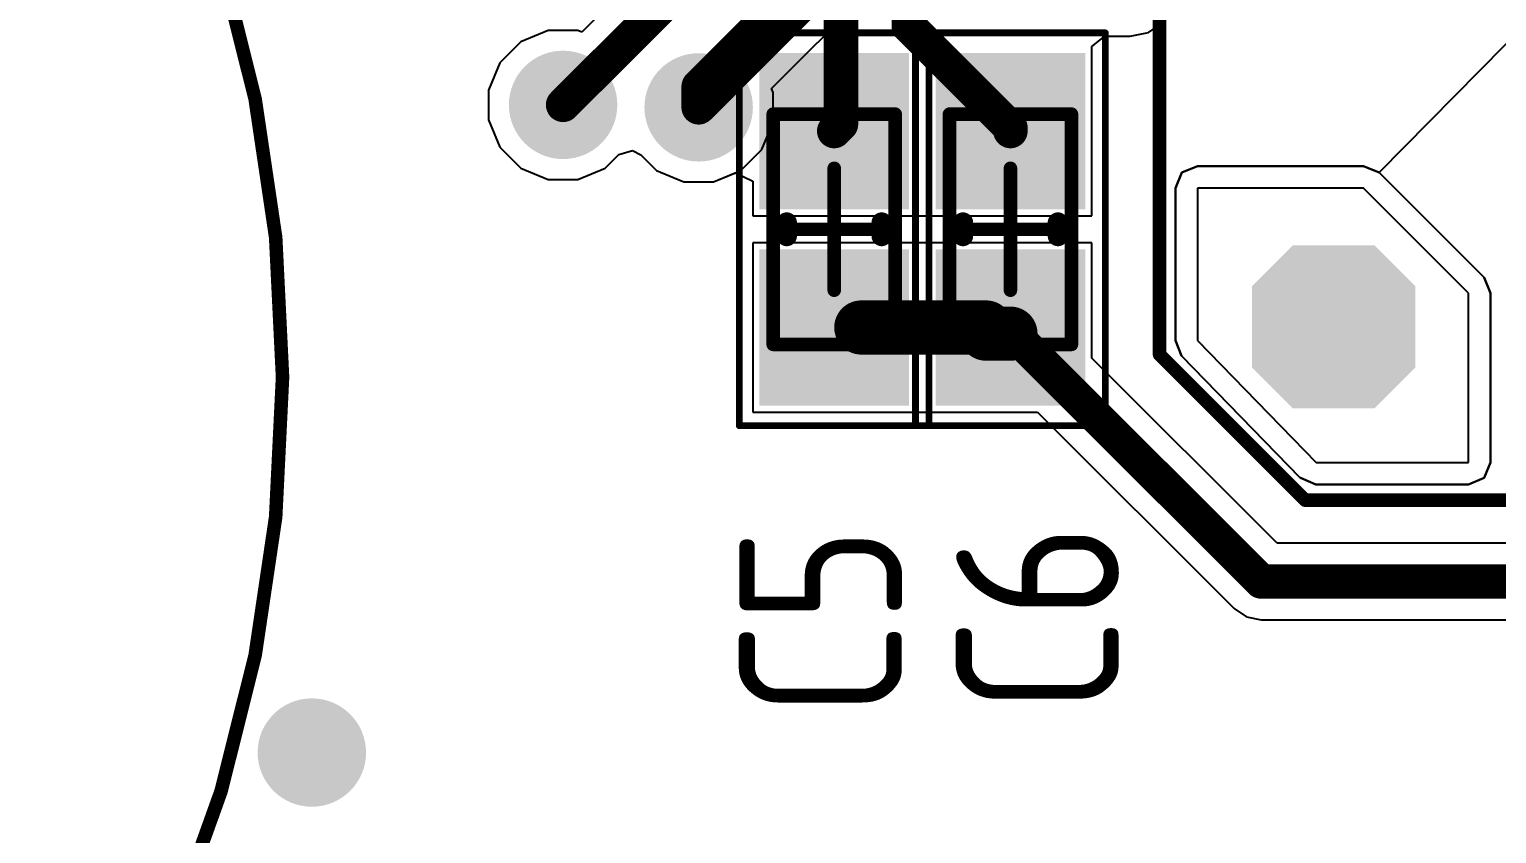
# Model space of a CAD drawing. Header units: millimetres. Extents: x 0 to 5337, y 0 to 5380.
# Drawn here: x 34.66 to 45.49, y 7.64 to 13.58 of the extents above; entities that cross this region are included whole.
import ezdxf

# ---------------------------------------------------------------- set-up
doc = ezdxf.new("R2010")
doc.units = ezdxf.units.MM
for name, color, linetype in [('BottomLayer', 5, 'Continuous'), ('Mechanical13', 56, 'Continuous'), ('Mechanical15', 56, 'Continuous'), ('TopLayer', 1, 'Continuous'), ('TopOverlay', 2, 'Continuous'), ('TopPaste', 8, 'Continuous'), ('TopSolder', 216, 'Continuous'), ('ViaHoleLayer', 16, 'Continuous')]:
    doc.layers.add(name, color=color, linetype=linetype)
doc.styles.add('GOST type A', font='', dxfattribs={"height": 0.2})
doc.styles.get('GOST type A').set_extended_font_data('GOST type A')

msp = doc.modelspace()

# ---------------------------------------------------------------- hatches: boundary and pattern name
at = {"layer": 'BottomLayer'}
h = msp.add_hatch(color=5, dxfattribs=at)
edge = h.paths.add_edge_path()
edge.add_arc((38.599999, 13.018262), 0.3999992, 0, 360)
h = msp.add_hatch(color=5, dxfattribs=at)
edge = h.paths.add_edge_path()
edge.add_arc((39.59999954, 12.9999994), 0.3999992, 0, 360)
h = msp.add_hatch(color=5, dxfattribs=at)
edge = h.paths.add_edge_path()
edge.add_arc((44.28430056, 11.37911364), 0.3999992, 0, 360)
h = msp.add_hatch(color=5, dxfattribs=at)
edge = h.paths.add_edge_path()
edge.add_arc((36.74653814, 8.2373851), 0.3999992, 0, 360)
at = {"layer": 'TopLayer'}
h = msp.add_hatch(color=1, dxfattribs=at)
edge = h.paths.add_edge_path()
edge.add_arc((38.599999, 13.018262), 0.3999992, 0, 360)
h = msp.add_hatch(color=1, dxfattribs=at)
edge = h.paths.add_edge_path()
edge.add_arc((39.59999954, 12.9999994), 0.3999992, 0, 360)
for points in [[(41.04999791, 12.35000324), (40.14999717, 12.35000324), (40.14999717, 13.30000388), (41.04999791, 13.30000388)], [(42.34999785, 12.3500007), (41.44999711, 12.3500007), (41.44999711, 13.30000134), (42.34999785, 13.30000134)], [(41.04999791, 10.89999598), (40.14999717, 10.89999598), (40.14999717, 11.84999662), (41.04999791, 11.84999662)], [(42.35000039, 10.9000036), (41.44999965, 10.9000036), (41.44999965, 11.85000424), (42.35000039, 11.85000424)], [(44.78430082999999, 11.129113505), (44.78430082999999, 11.629113775), (44.534300695, 11.87911391), (44.034300425, 11.87911391), (43.78430029, 11.629113775), (43.78430029, 11.129113505), (44.034300425, 10.87911337), (44.534300695, 10.87911337)]]:
    msp.add_hatch(color=1, dxfattribs=at).paths.add_polyline_path(points)
h = msp.add_hatch(color=1, dxfattribs=at)
edge = h.paths.add_edge_path()
edge.add_arc((44.28430056, 11.37911364), 0.3999992, 0, 360)
h = msp.add_hatch(color=1, dxfattribs=at)
edge = h.paths.add_edge_path()
edge.add_arc((36.74653814, 8.2373851), 0.3999992, 0, 360)
at = {"layer": 'TopPaste'}
for points in [[(41.04999791, 12.35000324), (40.14999717, 12.35000324), (40.14999717, 13.30000388), (41.04999791, 13.30000388)], [(42.34999785, 12.3500007), (41.44999711, 12.3500007), (41.44999711, 13.30000134), (42.34999785, 13.30000134)], [(41.04999791, 10.89999598), (40.14999717, 10.89999598), (40.14999717, 11.84999662), (41.04999791, 11.84999662)], [(42.35000039, 10.9000036), (41.44999965, 10.9000036), (41.44999965, 11.85000424), (42.35000039, 11.85000424)], [(44.78430082999999, 11.129113505), (44.78430082999999, 11.629113775), (44.534300695, 11.87911391), (44.034300425, 11.87911391), (43.78430029, 11.629113775), (43.78430029, 11.129113505), (44.034300425, 10.87911337), (44.534300695, 10.87911337)]]:
    msp.add_hatch(color=8, dxfattribs=at).paths.add_polyline_path(points)
at = {"layer": 'TopSolder'}
for points in [[(41.15159791, 12.24840324), (40.04839716999999, 12.24840324), (40.04839716999999, 13.40160388), (41.15159791, 13.40160388)], [(42.45159785, 12.2484007), (41.34839710999999, 12.2484007), (41.34839710999999, 13.40160134), (42.45159785, 13.40160134)], [(41.15159791, 10.79839598), (40.04839716999999, 10.79839598), (40.04839716999999, 11.95159662), (41.15159791, 11.95159662)], [(42.45160039, 10.7984036), (41.34839965, 10.7984036), (41.34839965, 11.95160424), (42.45160039, 11.95160424)], [(44.88590083, 11.078313505), (44.88590083, 11.679913775), (44.585100695, 11.98071391), (43.983500425, 11.98071391), (43.68270028999999, 11.679913775), (43.68270028999999, 11.078313505), (43.983500425, 10.77751337), (44.585100695, 10.77751337)]]:
    msp.add_hatch(color=216, dxfattribs=at).paths.add_polyline_path(points)
at = {"layer": 'ViaHoleLayer'}
h = msp.add_hatch(color=16, dxfattribs=at)
edge = h.paths.add_edge_path()
edge.add_arc((38.599999, 13.018262), 0.1999996, 0, 360)
h = msp.add_hatch(color=16, dxfattribs=at)
edge = h.paths.add_edge_path()
edge.add_arc((39.59999954, 12.9999994), 0.1999996, 0, 360)
h = msp.add_hatch(color=16, dxfattribs=at)
edge = h.paths.add_edge_path()
edge.add_arc((44.28430056, 11.37911364), 0.1999996, 0, 360)
h = msp.add_hatch(color=16, dxfattribs=at)
edge = h.paths.add_edge_path()
edge.add_arc((36.74653814, 8.2373851), 0.1999996, 0, 360)

# ---------------------------------------------------------------- linework, layer by layer
at = {"layer": 'BottomLayer'}
for p, q in [((40.13793597999999, 13.13852084), (48.1997004, 21.2002878)), ((41.619424, 16.43709946), (38.73852043999999, 13.55619844)), ((38.49059866, 13.5682609), (38.28845022, 13.48452726)), ((38.70939934, 13.5682609), (38.49059866, 13.5682609)), ((38.73852043999999, 13.55619844), (38.70939934, 13.5682609)), ((38.28845022, 13.48452726), (38.13373374, 13.32981078)), ((38.13373374, 13.32981078), (38.0500001, 13.12766234)), ((38.0500001, 13.12766234), (38.0500001, 12.90886166)), ((40.14999844, 13.10939974), (40.13793597999999, 13.13852084)), ((40.14999844, 12.89059906), (40.14999844, 13.10939974)), ((38.0500001, 12.90886166), (38.13373374, 12.70671322)), ((40.0662648, 12.68845062), (40.14999844, 12.89059906)), ((38.13373374, 12.70671322), (38.28845022, 12.55199674)), ((39.01142058, 12.65186954), (39.11193854, 12.68193044)), ((39.11193854, 12.68193044), (39.17383579999999, 12.6483491)), ((39.91154832, 12.53373414), (40.0662648, 12.68845062)), ((38.91154778, 12.55199674), (39.01142058, 12.65186954)), ((39.17383579999999, 12.6483491), (39.28845076, 12.53373414)), ((38.28845022, 12.55199674), (38.49059866, 12.4682631)), ((38.49059866, 12.4682631), (38.70939934, 12.4682631)), ((38.70939934, 12.4682631), (38.91154778, 12.55199674)), ((39.28845076, 12.53373414), (39.4905992, 12.4500005)), ((39.4905992, 12.4500005), (39.70939988, 12.4500005)), ((39.70939988, 12.4500005), (39.91154832, 12.53373414))]:
    msp.add_line(p, q, dxfattribs=at)
at = {"layer": 'BottomLayer', "const_width": 0.254}
for points in [[(39.59999954, 12.9999994), (48.00000052, 21.40000038)], [(38.599999, 13.018262), (41.90185168, 16.32011468)]]:
    msp.add_lwpolyline(points, dxfattribs=at)
at = {"layer": 'BottomLayer', "const_width": 0.127}
for points in [[(38.536499, 13.018262, 1), (38.66349899999999, 13.018262, 1)], [(39.53649953999999, 12.9999994, 1), (39.66349954, 12.9999994, 1)]]:
    msp.add_lwpolyline(points, format="xyb", close=True, dxfattribs=at)
at = {"layer": 'Mechanical13', "const_width": 0.0999998}
for points in [[(40.1499959, 12.94999442), (41.05000172, 12.94999696)], [(40.1499959, 12.94999442), (40.14999844, 11.24999528)], [(41.04999918, 11.25000036), (41.05000172, 12.94999696)], [(41.44999584, 11.2500029), (41.44999838, 12.95000204)], [(41.44999838, 12.95000204), (42.34999658, 12.9499995)], [(42.34999658, 12.9499995), (42.35000166, 11.25000544)], [(40.14999844, 11.24999528), (41.04999918, 11.25000036)], [(41.44999584, 11.2500029), (42.35000166, 11.25000544)]]:
    msp.add_lwpolyline(points, dxfattribs=at)
at = {"layer": 'Mechanical13', "const_width": 0.0499999}
for points in [[(40.12499722, 12.94999442, 1), (40.17499458, 12.94999442, 1)], [(40.12499722, 12.94999442, 1), (40.17499458, 12.94999442, 1)], [(41.02500304, 12.94999696, 1), (41.0750004, 12.94999696, 1)], [(41.02500304, 12.94999696, 1), (41.0750004, 12.94999696, 1)], [(41.42499969999999, 12.95000204, 1), (41.47499706, 12.95000204, 1)], [(41.42499969999999, 12.95000204, 1), (41.47499706, 12.95000204, 1)], [(42.3249979, 12.9499995, 1), (42.37499526, 12.9499995, 1)], [(42.3249979, 12.9499995, 1), (42.37499526, 12.9499995, 1)], [(40.12499975999999, 11.24999528, 1), (40.17499711999999, 11.24999528, 1)], [(40.12499975999999, 11.24999528, 1), (40.17499711999999, 11.24999528, 1)], [(41.0250005, 11.25000036, 1), (41.07499786, 11.25000036, 1)], [(41.0250005, 11.25000036, 1), (41.07499786, 11.25000036, 1)], [(41.42499716, 11.2500029, 1), (41.47499452, 11.2500029, 1)], [(41.42499716, 11.2500029, 1), (41.47499452, 11.2500029, 1)], [(42.32500298, 11.25000544, 1), (42.37500034, 11.25000544, 1)], [(42.32500298, 11.25000544, 1), (42.37500034, 11.25000544, 1)]]:
    msp.add_lwpolyline(points, format="xyb", close=True, dxfattribs=at)
at = {"layer": 'Mechanical15'}
for points, const_width in [([(39.89999894, 13.5499983), (41.2999936, 13.54999576)], 0.0499999), ([(39.89999894, 10.65000156), (39.89999894, 13.5499983)], 0.0499999), ([(41.19999888, 10.65000156), (41.20000142, 13.54999576)], 0.0499999), ([(41.20000142, 13.54999576), (42.59999608, 13.54999576)], 0.0499999), ([(41.2999936, 13.54999576), (41.29999614, 10.65000156)], 0.0499999), ([(42.59999608, 13.54999576), (42.59999861999999, 10.65000156)], 0.0499999), ([(40.59999754, 11.64999702), (40.59999754, 12.55000284)], 0.0999998), ([(41.89999748, 12.5500003), (41.90000002, 11.65000464)], 0.0999998), ([(40.1499959, 12.09999866), (41.04999918, 12.09999866)], 0.0999998), ([(41.45000091999999, 12.1000012), (42.34999912, 12.09999866)], 0.0999998), ([(39.89999894, 10.65000156), (41.29999614, 10.65000156)], 0.0499999), ([(41.19999888, 10.65000156), (42.59999861999999, 10.65000156)], 0.0499999)]:
    msp.add_lwpolyline(points, dxfattribs=dict(at, const_width=const_width))
for points, const_width in [([(39.8874996, 13.5499983, 1), (39.91249827999999, 13.5499983, 1)], 0.02499868), ([(39.8874996, 13.5499983, 1), (39.91249827999999, 13.5499983, 1)], 0.02499868), ([(41.18750207999999, 13.54999576, 1), (41.21250076, 13.54999576, 1)], 0.02499868), ([(41.18750207999999, 13.54999576, 1), (41.21250076, 13.54999576, 1)], 0.02499868), ([(41.28749426, 13.54999576, 1), (41.31249294, 13.54999576, 1)], 0.02499868), ([(41.28749426, 13.54999576, 1), (41.31249294, 13.54999576, 1)], 0.02499868), ([(42.58749674, 13.54999576, 1), (42.61249541999999, 13.54999576, 1)], 0.02499868), ([(42.58749674, 13.54999576, 1), (42.61249541999999, 13.54999576, 1)], 0.02499868), ([(40.57499886, 12.55000284, 1), (40.62499622, 12.55000284, 1)], 0.0499999), ([(41.8749988, 12.5500003, 1), (41.92499616, 12.5500003, 1)], 0.0499999), ([(40.12499722, 12.09999866, 1), (40.17499458, 12.09999866, 1)], 0.0499999), ([(41.0250005, 12.09999866, 1), (41.07499786, 12.09999866, 1)], 0.0499999), ([(41.42500224, 12.1000012, 1), (41.4749996, 12.1000012, 1)], 0.0499999), ([(42.32500044, 12.09999866, 1), (42.3749978, 12.09999866, 1)], 0.0499999), ([(40.57499886, 11.64999702, 1), (40.62499622, 11.64999702, 1)], 0.0499999), ([(41.87500134, 11.65000464, 1), (41.9249987, 11.65000464, 1)], 0.0499999), ([(39.8874996, 10.65000156, 1), (39.91249827999999, 10.65000156, 1)], 0.02499868), ([(39.8874996, 10.65000156, 1), (39.91249827999999, 10.65000156, 1)], 0.02499868), ([(41.18749954, 10.65000156, 1), (41.21249821999999, 10.65000156, 1)], 0.02499868), ([(41.18749954, 10.65000156, 1), (41.21249821999999, 10.65000156, 1)], 0.02499868), ([(41.2874968, 10.65000156, 1), (41.31249548, 10.65000156, 1)], 0.02499868), ([(41.2874968, 10.65000156, 1), (41.31249548, 10.65000156, 1)], 0.02499868), ([(42.58749928, 10.65000156, 1), (42.61249796, 10.65000156, 1)], 0.02499868), ([(42.58749928, 10.65000156, 1), (42.61249796, 10.65000156, 1)], 0.02499868)]:
    msp.add_lwpolyline(points, format="xyb", close=True, dxfattribs=dict(at, const_width=const_width))
at = {"layer": 'TopLayer'}
for p, q in [((38.8959852, 13.7136632), (38.73852043999999, 13.55619844)), ((38.49059866, 13.5682609), (38.28845022, 13.48452726)), ((38.70939934, 13.5682609), (38.49059866, 13.5682609)), ((38.73852043999999, 13.55619844), (38.70939934, 13.5682609)), ((42.7824265, 13.52556858), (42.9189896, 13.55273388)), ((42.9189896, 13.55273388), (43.0347628, 13.63008958)), ((38.28845022, 13.48452726), (38.13373374, 13.32981078)), ((42.49999628, 13.4499985), (42.59569586, 13.52556858)), ((42.49999628, 12.200001), (42.49999628, 13.4499985)), ((42.59569586, 13.52556858), (42.7824265, 13.52556858)), ((38.13373374, 13.32981078), (38.0500001, 13.12766234)), ((38.0500001, 13.12766234), (38.0500001, 12.90886166)), ((38.0500001, 12.90886166), (38.13373374, 12.70671322)), ((38.13373374, 12.70671322), (38.28845022, 12.55199674)), ((39.01142058, 12.65186954), (39.11193854, 12.68193044)), ((39.11193854, 12.68193044), (39.17383579999999, 12.6483491)), ((38.91154778, 12.55199674), (39.01142058, 12.65186954)), ((39.17383579999999, 12.6483491), (39.28845076, 12.53373414)), ((43.27911842, 12.56647474), (43.16431296, 12.51892086)), ((44.5041147, 12.56647474), (43.27911842, 12.56647474)), ((44.61892016, 12.51892086), (44.5041147, 12.56647474)), ((38.28845022, 12.55199674), (38.49059866, 12.4682631)), ((38.49059866, 12.4682631), (38.70939934, 12.4682631)), ((38.70939934, 12.4682631), (38.91154778, 12.55199674)), ((39.28845076, 12.53373414), (39.4905992, 12.4500005)), ((39.4905992, 12.4500005), (39.70939988, 12.4500005)), ((39.70939988, 12.4500005), (39.8729962, 12.51776516)), ((39.8729962, 12.51776516), (39.99999874, 12.4562489)), ((39.99999874, 12.4562489), (39.99999874, 12.20000354)), ((43.16431296, 12.51892086), (43.11675907999999, 12.4041154)), ((45.39391988, 11.74392114), (44.61892016, 12.51892086)), ((43.11675907999999, 12.4041154), (43.11675654, 11.27911384)), ((43.27911842, 12.4041154), (43.27911588, 11.27911384)), ((44.5041147, 12.4041154), (43.27911842, 12.4041154)), ((45.27911442, 11.62911568), (44.5041147, 12.4041154)), ((39.99999874, 12.20000354), (41.19999126, 12.20000354)), ((41.19999126, 12.20000354), (41.1999938, 12.19999846)), ((41.1999938, 12.19999846), (41.30000376, 12.19999592)), ((41.30000376, 12.19999846), (41.32699633999999, 12.200001)), ((41.30000376, 12.19999592), (41.30000376, 12.19999846)), ((41.32699633999999, 12.200001), (42.49999628, 12.200001)), ((41.19999126, 11.99999632), (39.99999874, 11.99999632)), ((39.99999874, 11.99999632), (39.99999874, 10.74999628)), ((41.3000063, 12.00000902), (41.19999126, 12.0000014)), ((41.19999126, 12.0000014), (41.19999126, 11.99999632)), ((41.3000063, 12.00000394), (41.3000063, 12.00000902)), ((42.49999881999999, 12.00000394), (41.3000063, 12.00000394)), ((42.49999881999999, 11.14942144), (42.49999881999999, 12.00000394)), ((45.44147376, 11.62911568), (45.39391988, 11.74392114)), ((45.27911442, 10.37911564), (45.27911442, 11.62911568)), ((45.44147376, 10.37911564), (45.44147376, 11.62911568)), ((43.11675654, 11.27911384), (43.14011692, 11.22271568)), ((43.27911588, 11.27911384), (44.15411539999999, 10.37911564)), ((43.86699126, 9.78242646), (42.49999881999999, 11.14942144)), ((43.14011692, 11.22271568), (43.16270514, 11.16593652)), ((43.16270514, 11.16593652), (44.03770466, 10.26593832)), ((39.99999874, 10.74999628), (41.19999126, 10.74999628)), ((41.19999126, 10.7499912), (41.3000063, 10.74999882)), ((41.19999126, 10.74999628), (41.19999126, 10.7499912)), ((41.3000063, 10.74999882), (41.3000063, 10.7500039)), ((41.3000063, 10.7500039), (42.10058635999999, 10.7500039)), ((42.10058635999999, 10.7500039), (43.5502939, 9.3002989)), ((44.15411539999999, 10.37911564), (45.27911442, 10.37911564)), ((45.39391988, 10.26431018), (45.44147376, 10.37911564)), ((44.03770466, 10.26593832), (44.0388375, 10.26545064)), ((44.0388375, 10.26545064), (44.03930994, 10.26431018)), ((44.03930994, 10.26431018), (44.09571826, 10.24094472)), ((44.09571826, 10.24094472), (44.1518294, 10.21677154)), ((44.1518294, 10.21677154), (44.15297748, 10.21722874)), ((44.15297748, 10.21722874), (44.15411539999999, 10.2167563)), ((44.15411539999999, 10.2167563), (45.27911442, 10.2167563)), ((45.27911442, 10.2167563), (45.39391988, 10.26431018)), ((46.28301132, 9.78242646), (43.86699126, 9.78242646)), ((43.5502939, 9.3002989), (43.55029897999999, 9.30029128)), ((43.55029897999999, 9.30029128), (43.64192694, 9.239069659999998)), ((43.64192694, 9.239069659999998), (43.75000648, 9.21756856)), ((43.75000648, 9.21756856), (43.75001918, 9.217571099999999)), ((43.75001918, 9.217571099999999), (46.39998593999999, 9.217571099999999))]:
    msp.add_line(p, q, dxfattribs=at)
for points, const_width in [([(40.64999744, 12.87500346), (40.64999744, 14.45999902)], 0.254), ([(41.14999898, 13.5999982), (41.14999898, 14.45999648)], 0.254), ([(38.599999, 13.018262), (39.6499969, 14.0682599)], 0.254), ([(39.59999954, 13.1539996), (40.14999844, 13.7039985)], 0.254), ([(41.14999898, 13.5999982), (41.89999748, 12.8499997)], 0.254), ([(39.59999954, 12.9999994), (39.59999954, 13.1539996)], 0.254), ([(40.59999754, 12.82500356), (40.64999744, 12.87500346)], 0.254), ([(41.89999748, 12.82500102), (41.89999748, 12.8499997)], 0.254), ([(40.79999713999999, 11.3749963), (40.80000475999999, 11.37500392)], 0.3999992), ([(40.80000475999999, 11.37500392), (41.72058457999999, 11.37500392)], 0.3999992), ([(41.70000041999999, 11.35000016), (41.72058457999999, 11.329416)], 0.3999992), ([(41.72058457999999, 11.329416), (41.90000002, 11.329416)], 0.3999992), ([(41.87500134, 11.37500392), (43.75000648, 9.49999878)], 0.254), ([(43.75000648, 9.49999878), (46.39999864, 9.49999878)], 0.254)]:
    msp.add_lwpolyline(points, dxfattribs=dict(at, const_width=const_width))
for points, const_width in [([(41.08649897999999, 13.5999982, 1), (41.21349898, 13.5999982, 1)], 0.127), ([(41.08649897999999, 13.5999982, 1), (41.21349898, 13.5999982, 1)], 0.127), ([(39.53649953999999, 13.1539996, 1), (39.66349954, 13.1539996, 1)], 0.127), ([(39.53649953999999, 13.1539996, 1), (39.66349954, 13.1539996, 1)], 0.127), ([(38.536499, 13.018262, 1), (38.66349899999999, 13.018262, 1)], 0.127), ([(39.53649953999999, 12.9999994, 1), (39.66349954, 12.9999994, 1)], 0.127), ([(40.58649744, 12.87500346, 1), (40.71349744, 12.87500346, 1)], 0.127), ([(40.58649744, 12.87500346, 1), (40.71349744, 12.87500346, 1)], 0.127), ([(40.53649754, 12.82500356, 1), (40.66349753999999, 12.82500356, 1)], 0.127), ([(41.83649748, 12.8499997, 1), (41.96349747999999, 12.8499997, 1)], 0.127), ([(41.83649748, 12.8499997, 1), (41.96349747999999, 12.8499997, 1)], 0.127), ([(41.83649748, 12.82500102, 1), (41.96349747999999, 12.82500102, 1)], 0.127), ([(40.69999734, 11.3749963, 1), (40.89999694, 11.3749963, 1)], 0.1999996), ([(40.70000496, 11.37500392, 1), (40.90000456, 11.37500392, 1)], 0.1999996), ([(40.70000496, 11.37500392, 1), (40.90000456, 11.37500392, 1)], 0.1999996), ([(41.60000062, 11.35000016, 1), (41.80000022, 11.35000016, 1)], 0.1999996), ([(41.62058478, 11.37500392, 1), (41.82058438, 11.37500392, 1)], 0.1999996), ([(41.62058478, 11.329416, 1), (41.82058438, 11.329416, 1)], 0.1999996), ([(41.62058478, 11.329416, 1), (41.82058438, 11.329416, 1)], 0.1999996), ([(41.80000022, 11.329416, 1), (41.99999982, 11.329416, 1)], 0.1999996), ([(41.81150133999999, 11.37500392, 1), (41.93850134, 11.37500392, 1)], 0.127), ([(43.68650648, 9.49999878, 1), (43.81350647999999, 9.49999878, 1)], 0.127), ([(43.68650648, 9.49999878, 1), (43.81350647999999, 9.49999878, 1)], 0.127)]:
    msp.add_lwpolyline(points, format="xyb", close=True, dxfattribs=dict(at, const_width=const_width))
at = {"layer": 'TopOverlay'}
for points, const_width in [([(36.53044509999999, 11.00821014, 1), (15.48044402, 11.00821014, 1)], 0.0999998), ([(40.21249514, 12.04999368, 1), (40.28749626, 12.04999368, 1)], 0.07499858), ([(40.21250022, 12.14999602, 1), (40.28750134, 12.14999602, 1)], 0.07499858), ([(40.91248866, 12.14999348, 1), (40.98748978, 12.14999348, 1)], 0.07499858), ([(40.91249882, 12.04999368, 1), (40.98749994, 12.04999368, 1)], 0.07499858), ([(41.51249508, 12.15000364, 1), (41.5874962, 12.15000364, 1)], 0.07499858), ([(41.51249762, 12.0500013, 1), (41.58749874, 12.0500013, 1)], 0.07499858), ([(42.21249622, 12.14999856, 1), (42.28749733999999, 12.14999856, 1)], 0.07499858), ([(42.21249622, 12.05000384, 1), (42.28749733999999, 12.05000384, 1)], 0.07499858), ([(42.9749966, 11.17500178, 1), (43.02499396, 11.17500178, 1)], 0.0499999), ([(42.9749966, 11.17500178, 1), (43.02499396, 11.17500178, 1)], 0.0499999), ([(36.50544642, 11.00821014, 1), (36.55544378, 11.00821014, 1)], 0.0499999), ([(44.04999317999999, 10.1000052, 1), (44.09999053999999, 10.1000052, 1)], 0.0499999), ([(44.04999317999999, 10.1000052, 1), (44.09999053999999, 10.1000052, 1)], 0.0499999)]:
    msp.add_lwpolyline(points, format="xyb", close=True, dxfattribs=dict(at, const_width=const_width))
for points, const_width in [([(42.99999528, 11.17500178), (42.99999528, 15.5999942)], 0.0999998), ([(40.2499957, 12.04999368), (40.25000078, 12.14999602)], 0.1499997), ([(40.94998922, 12.14999348), (40.94999937999999, 12.04999368)], 0.1499997), ([(41.54999564, 12.15000364), (41.54999818, 12.0500013)], 0.1499997), ([(42.24999678, 12.05000384), (42.24999678, 12.14999856)], 0.1499997), ([(42.99999528, 11.17500178), (44.07499186, 10.1000052)], 0.0999998), ([(44.07499186, 10.1000052), (48.5000046, 10.1000052)], 0.0999998)]:
    msp.add_lwpolyline(points, dxfattribs=dict(at, const_width=const_width))
at = {"layer": 'TopSolder'}
for p, q in [((44.61892016, 12.51892086), (5337.13346338, 5380.059463379999)), ((43.16431296, 12.51892086), (43.27911842, 12.56647474)), ((43.27911842, 12.56647474), (44.5041147, 12.56647474)), ((44.5041147, 12.56647474), (44.61892016, 12.51892086)), ((43.11675907999999, 12.4041154), (43.16431296, 12.51892086)), ((44.61892016, 12.51892086), (45.39391988, 11.74392114)), ((43.11675654, 11.27911384), (43.11675907999999, 12.4041154)), ((45.39391988, 11.74392114), (45.44147376, 11.62911568)), ((45.44147376, 11.62911568), (45.44147376, 10.37911564)), ((43.14011692, 11.22271568), (43.11675654, 11.27911384)), ((43.16270514, 11.16593652), (43.14011692, 11.22271568)), ((44.03770466, 10.26593832), (43.16270514, 11.16593652)), ((45.44147376, 10.37911564), (45.39391988, 10.26431018)), ((44.0388375, 10.26545064), (44.03770466, 10.26593832)), ((44.03930994, 10.26431018), (44.0388375, 10.26545064)), ((44.09571826, 10.24094472), (44.03930994, 10.26431018)), ((44.1518294, 10.21677154), (44.09571826, 10.24094472)), ((44.15297748, 10.21722874), (44.1518294, 10.21677154)), ((44.15411539999999, 10.2167563), (44.15297748, 10.21722874)), ((45.27911442, 10.2167563), (44.15411539999999, 10.2167563)), ((45.39391988, 10.26431018), (45.27911442, 10.2167563))]:
    msp.add_line(p, q, dxfattribs=at)

# ---------------------------------------------------------------- texts
at = {"layer": 'TopOverlay', "style": 'GOST type A'}
for s, p in [('C5', (41.09986954, 8.50307164)), ('C6', (42.69986633999999, 8.531633939999999))]:
    msp.add_text(s, height=1.20000014, rotation=90, dxfattribs=at).set_placement(p)

doc.saveas('drawing.dxf')
